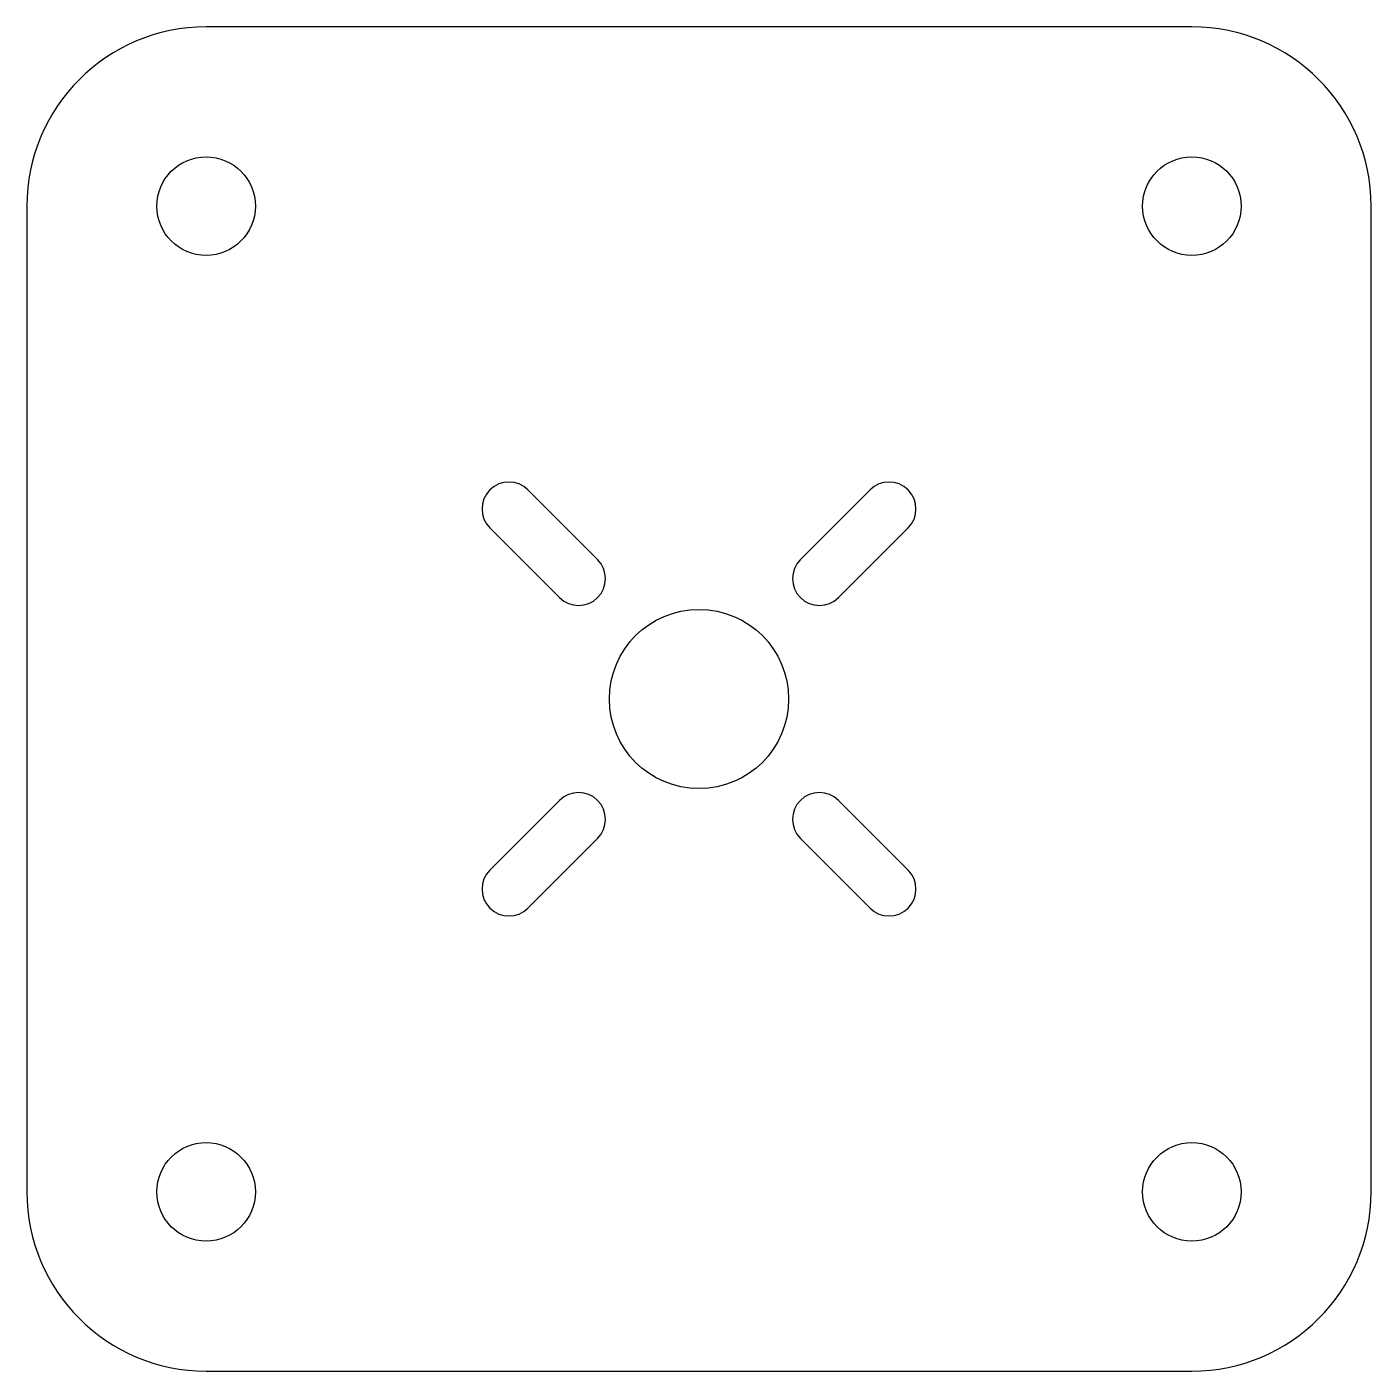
# Model space of a CAD drawing. Header units: millimetres. Extents: x -37.5 to 37.5, y 241.9 to 316.9.
import ezdxf

# ---------------------------------------------------------------- set-up
doc = ezdxf.new("R2010")
doc.units = ezdxf.units.MM

msp = doc.modelspace()

# ---------------------------------------------------------------- linework, layer by layer
at = {"color": 7, "linetype": 'Continuous', "lineweight": 25}
for p, q in [((27.5, 316.9), (-27.5, 316.9)), ((-37.5, 306.9), (-37.5, 251.9)), ((37.5, 251.9), (37.5, 306.9)), ((-5.657, 287.178), (-9.546, 291.067)), ((9.546, 291.067), (5.657, 287.178)), ((-11.667, 288.946), (-7.778, 285.057)), ((7.778, 285.057), (11.667, 288.946)), ((-7.778, 273.743), (-11.667, 269.854)), ((11.667, 269.854), (7.778, 273.743)), ((-9.546, 267.733), (-5.657, 271.622)), ((5.657, 271.622), (9.546, 267.733)), ((-27.5, 241.9), (27.5, 241.9))]:
    msp.add_line(p, q, dxfattribs=at)
for centre, radius in [((-27.5, 306.9), 2.75), ((27.5, 306.9), 2.75), ((0, 279.4), 5), ((-27.5, 251.9), 2.75), ((27.5, 251.9), 2.75)]:
    msp.add_circle(centre, radius, dxfattribs=at)
for centre, radius, start, end in [((-27.5, 306.9), 10, 90, 180), ((27.5, 306.9), 10, 0, 90), ((-10.607, 290.007), 1.5, 45, 225), ((10.607, 290.007), 1.5, 315, 135), ((-6.718, 286.118), 1.5, 225, 45), ((6.718, 286.118), 1.5, 135, 315), ((-6.718, 272.682), 1.5, 315, 135), ((6.718, 272.682), 1.5, 45, 225), ((-10.607, 268.793), 1.5, 135, 315), ((10.607, 268.793), 1.5, 225, 45), ((-27.5, 251.9), 10, 180, 270), ((27.5, 251.9), 10, 270, 0)]:
    msp.add_arc(centre, radius, start, end, dxfattribs=at)

doc.saveas('drawing.dxf')
